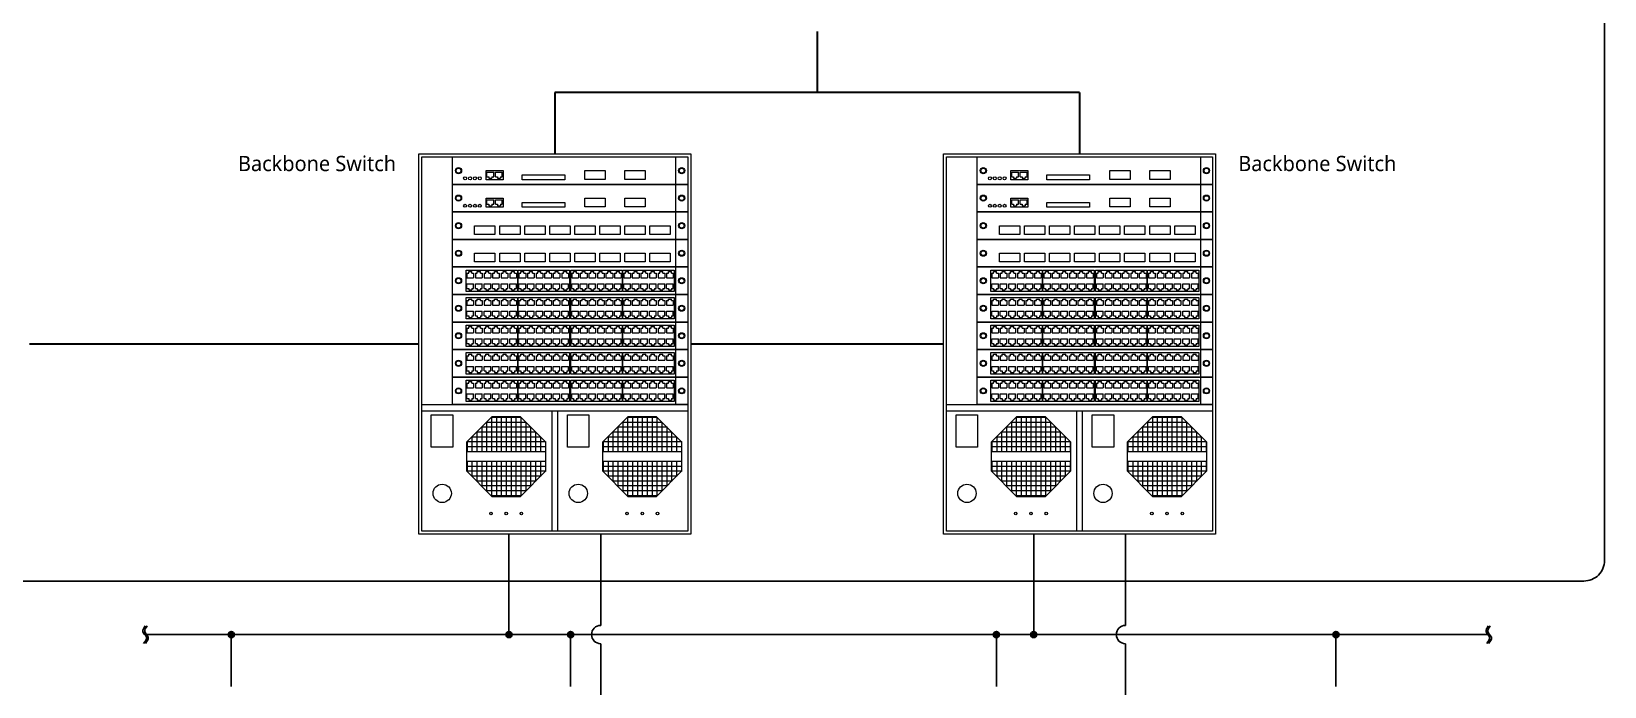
# Model space of a CAD drawing. Header units: millimetres. Extents: x 210250 to 420500, y 0 to 148500.
# Drawn here: x 273667 to 350049, y 63566 to 95361 of the extents above; entities that cross this region are included whole.
import ezdxf
from ezdxf.enums import TextEntityAlignment as Align

# ---------------------------------------------------------------- set-up
doc = ezdxf.new("R2010")
doc.units = ezdxf.units.MM
doc.header["$LTSCALE"] = 250
doc.header["$MEASUREMENT"] = 0
doc.layers.get('0').update_dxf_attribs({"lineweight": 25})
doc.layers.add('N-Equipment', color=7, linetype='Continuous')
doc.layers.add('OpticFiberCable', color=10, linetype='Continuous')
doc.styles.add('sukwoo', font='malgun.ttf')

# ---------------------------------------------------------------- blocks, each defined once
blk = doc.blocks.new('ws-x6748-ge-tx')
at = {"lineweight": 9}
for p, q in [((365, 0), (365, -45)), ((22.25, -5), (106.25, -5)), ((23.75, -10), (23.75, -17.5)), ((23.75, -10), (26.75, -10)), ((23.75, -17.5), (34.75, -17.5)), ((23.75, -17.5), (34.75, -17.5)), ((26.75, -7.5), (31.75, -7.5)), ((26.75, -10), (26.75, -7.5)), ((31.75, -10), (31.75, -7.5)), ((31.75, -10), (34.75, -10)), ((34.75, -10), (34.75, -17.5)), ((37.75, -10), (37.75, -17.5)), ((37.75, -10), (40.75, -10)), ((37.75, -17.5), (48.75, -17.5)), ((37.75, -17.5), (48.75, -17.5)), ((40.75, -7.5), (45.75, -7.5)), ((40.75, -10), (40.75, -7.5)), ((45.75, -10), (45.75, -7.5)), ((45.75, -10), (48.75, -10)), ((48.75, -10), (48.75, -17.5)), ((51.75, -10), (51.75, -17.5)), ((51.75, -10), (54.75, -10)), ((51.75, -17.5), (62.75, -17.5)), ((51.75, -17.5), (62.75, -17.5)), ((54.75, -7.5), (59.75, -7.5)), ((54.75, -10), (54.75, -7.5)), ((59.75, -10), (59.75, -7.5)), ((59.75, -10), (62.75, -10)), ((62.75, -10), (62.75, -17.5)), ((65.75, -10), (65.75, -17.5)), ((65.75, -10), (68.75, -10)), ((65.75, -17.5), (76.75, -17.5)), ((65.75, -17.5), (76.75, -17.5)), ((68.75, -7.5), (73.75, -7.5)), ((68.75, -10), (68.75, -7.5)), ((73.75, -10), (73.75, -7.5)), ((73.75, -10), (76.75, -10)), ((76.75, -10), (76.75, -17.5)), ((79.75, -10), (79.75, -17.5)), ((79.75, -10), (82.75, -10)), ((79.75, -17.5), (90.75, -17.5)), ((79.75, -17.5), (90.75, -17.5)), ((82.75, -7.5), (87.75, -7.5)), ((82.75, -10), (82.75, -7.5)), ((87.75, -10), (87.75, -7.5)), ((87.75, -10), (90.75, -10)), ((90.75, -10), (90.75, -17.5)), ((93.75, -10), (93.75, -17.5)), ((93.75, -10), (96.75, -10)), ((93.75, -17.5), (104.75, -17.5)), ((93.75, -17.5), (104.75, -17.5)), ((96.75, -7.5), (101.75, -7.5)), ((96.75, -10), (96.75, -7.5)), ((101.75, -10), (101.75, -7.5)), ((101.75, -10), (104.75, -10)), ((104.75, -10), (104.75, -17.5)), ((107.375, -5), (191.375, -5)), ((108.875, -10), (108.875, -17.5)), ((108.875, -10), (111.875, -10)), ((108.875, -17.5), (119.875, -17.5)), ((108.875, -17.5), (119.875, -17.5)), ((111.875, -7.5), (116.875, -7.5)), ((111.875, -10), (111.875, -7.5)), ((116.875, -10), (116.875, -7.5)), ((116.875, -10), (119.875, -10)), ((119.875, -10), (119.875, -17.5)), ((122.875, -10), (122.875, -17.5)), ((122.875, -10), (125.875, -10)), ((122.875, -17.5), (133.875, -17.5)), ((122.875, -17.5), (133.875, -17.5)), ((125.875, -7.5), (130.875, -7.5)), ((125.875, -10), (125.875, -7.5)), ((130.875, -10), (130.875, -7.5)), ((130.875, -10), (133.875, -10)), ((133.875, -10), (133.875, -17.5)), ((136.875, -10), (136.875, -17.5)), ((136.875, -10), (139.875, -10)), ((136.875, -17.5), (147.875, -17.5)), ((136.875, -17.5), (147.875, -17.5)), ((139.875, -7.5), (144.875, -7.5)), ((139.875, -10), (139.875, -7.5)), ((144.875, -10), (144.875, -7.5)), ((144.875, -10), (147.875, -10)), ((147.875, -10), (147.875, -17.5)), ((150.875, -10), (150.875, -17.5)), ((150.875, -10), (153.875, -10)), ((150.875, -17.5), (161.875, -17.5)), ((150.875, -17.5), (161.875, -17.5)), ((153.875, -7.5), (158.875, -7.5)), ((153.875, -10), (153.875, -7.5)), ((158.875, -10), (158.875, -7.5)), ((158.875, -10), (161.875, -10)), ((161.875, -10), (161.875, -17.5)), ((164.875, -10), (164.875, -17.5)), ((164.875, -10), (167.875, -10)), ((164.875, -17.5), (175.875, -17.5)), ((164.875, -17.5), (175.875, -17.5)), ((167.875, -7.5), (172.875, -7.5)), ((167.875, -10), (167.875, -7.5)), ((172.875, -10), (172.875, -7.5)), ((172.875, -10), (175.875, -10)), ((175.875, -10), (175.875, -17.5)), ((178.875, -10), (178.875, -17.5)), ((178.875, -10), (181.875, -10)), ((178.875, -17.5), (189.875, -17.5)), ((178.875, -17.5), (189.875, -17.5)), ((181.875, -7.5), (186.875, -7.5)), ((181.875, -10), (181.875, -7.5)), ((186.875, -10), (186.875, -7.5)), ((186.875, -10), (189.875, -10)), ((189.875, -10), (189.875, -17.5)), ((193.625, -5), (277.625, -5)), ((195.125, -10), (195.125, -17.5)), ((195.125, -10), (198.125, -10)), ((195.125, -17.5), (206.125, -17.5)), ((195.125, -17.5), (206.125, -17.5)), ((198.125, -7.5), (203.125, -7.5)), ((198.125, -10), (198.125, -7.5)), ((203.125, -10), (203.125, -7.5)), ((203.125, -10), (206.125, -10)), ((206.125, -10), (206.125, -17.5)), ((209.125, -10), (209.125, -17.5)), ((209.125, -10), (212.125, -10)), ((209.125, -17.5), (220.125, -17.5)), ((209.125, -17.5), (220.125, -17.5)), ((212.125, -7.5), (217.125, -7.5)), ((212.125, -10), (212.125, -7.5)), ((217.125, -10), (217.125, -7.5)), ((217.125, -10), (220.125, -10)), ((220.125, -10), (220.125, -17.5)), ((223.125, -10), (223.125, -17.5)), ((223.125, -10), (226.125, -10)), ((223.125, -17.5), (234.125, -17.5)), ((223.125, -17.5), (234.125, -17.5)), ((226.125, -7.5), (231.125, -7.5)), ((226.125, -10), (226.125, -7.5)), ((231.125, -10), (231.125, -7.5)), ((231.125, -10), (234.125, -10)), ((234.125, -10), (234.125, -17.5)), ((237.125, -10), (237.125, -17.5)), ((237.125, -10), (240.125, -10)), ((237.125, -17.5), (248.125, -17.5)), ((237.125, -17.5), (248.125, -17.5)), ((240.125, -7.5), (245.125, -7.5)), ((240.125, -10), (240.125, -7.5)), ((245.125, -10), (245.125, -7.5)), ((245.125, -10), (248.125, -10)), ((248.125, -10), (248.125, -17.5)), ((251.125, -10), (251.125, -17.5)), ((251.125, -10), (254.125, -10)), ((251.125, -17.5), (262.125, -17.5)), ((251.125, -17.5), (262.125, -17.5)), ((254.125, -7.5), (259.125, -7.5)), ((254.125, -10), (254.125, -7.5)), ((259.125, -10), (259.125, -7.5)), ((259.125, -10), (262.125, -10)), ((262.125, -10), (262.125, -17.5)), ((265.125, -10), (265.125, -17.5)), ((265.125, -10), (268.125, -10)), ((265.125, -17.5), (276.125, -17.5)), ((265.125, -17.5), (276.125, -17.5)), ((268.125, -7.5), (273.125, -7.5)), ((268.125, -10), (268.125, -7.5)), ((273.125, -10), (273.125, -7.5)), ((273.125, -10), (276.125, -10)), ((276.125, -10), (276.125, -17.5)), ((278.75, -5), (362.75, -5)), ((280.25, -10), (280.25, -17.5)), ((280.25, -10), (283.25, -10)), ((280.25, -17.5), (291.25, -17.5)), ((280.25, -17.5), (291.25, -17.5)), ((283.25, -7.5), (288.25, -7.5)), ((283.25, -10), (283.25, -7.5)), ((288.25, -10), (288.25, -7.5)), ((288.25, -10), (291.25, -10)), ((291.25, -10), (291.25, -17.5)), ((294.25, -10), (294.25, -17.5)), ((294.25, -10), (297.25, -10)), ((294.25, -17.5), (305.25, -17.5)), ((294.25, -17.5), (305.25, -17.5)), ((297.25, -7.5), (302.25, -7.5)), ((297.25, -10), (297.25, -7.5)), ((302.25, -10), (302.25, -7.5)), ((302.25, -10), (305.25, -10)), ((305.25, -10), (305.25, -17.5)), ((308.25, -10), (308.25, -17.5)), ((308.25, -10), (311.25, -10)), ((308.25, -17.5), (319.25, -17.5)), ((308.25, -17.5), (319.25, -17.5)), ((311.25, -7.5), (316.25, -7.5)), ((311.25, -10), (311.25, -7.5)), ((316.25, -10), (316.25, -7.5)), ((316.25, -10), (319.25, -10)), ((319.25, -10), (319.25, -17.5)), ((322.25, -10), (322.25, -17.5)), ((322.25, -10), (325.25, -10)), ((322.25, -17.5), (333.25, -17.5)), ((322.25, -17.5), (333.25, -17.5)), ((325.25, -7.5), (330.25, -7.5)), ((325.25, -10), (325.25, -7.5)), ((330.25, -10), (330.25, -7.5)), ((330.25, -10), (333.25, -10)), ((333.25, -10), (333.25, -17.5)), ((336.25, -10), (336.25, -17.5)), ((336.25, -10), (339.25, -10)), ((336.25, -17.5), (347.25, -17.5)), ((336.25, -17.5), (347.25, -17.5)), ((339.25, -7.5), (344.25, -7.5)), ((339.25, -10), (339.25, -7.5)), ((344.25, -10), (344.25, -7.5)), ((344.25, -10), (347.25, -10)), ((347.25, -10), (347.25, -17.5)), ((350.25, -10), (350.25, -17.5)), ((350.25, -10), (353.25, -10)), ((350.25, -17.5), (361.25, -17.5)), ((350.25, -17.5), (361.25, -17.5)), ((353.25, -7.5), (358.25, -7.5)), ((353.25, -10), (353.25, -7.5)), ((358.25, -10), (358.25, -7.5)), ((358.25, -10), (361.25, -10)), ((361.25, -10), (361.25, -17.5)), ((23.75, -27.5), (34.75, -27.5)), ((23.75, -35), (23.75, -27.5)), ((23.75, -27.5), (34.75, -27.5)), ((23.75, -35), (26.75, -35)), ((26.75, -35), (26.75, -37.5)), ((26.75, -37.5), (31.75, -37.5)), ((31.75, -35), (34.75, -35)), ((31.75, -35), (31.75, -37.5)), ((34.75, -35), (34.75, -27.5)), ((37.75, -27.5), (48.75, -27.5)), ((37.75, -35), (37.75, -27.5)), ((37.75, -27.5), (48.75, -27.5)), ((37.75, -35), (40.75, -35)), ((40.75, -35), (40.75, -37.5)), ((40.75, -37.5), (45.75, -37.5)), ((45.75, -35), (48.75, -35)), ((45.75, -35), (45.75, -37.5)), ((48.75, -35), (48.75, -27.5)), ((51.75, -27.5), (62.75, -27.5)), ((51.75, -35), (51.75, -27.5)), ((51.75, -27.5), (62.75, -27.5)), ((51.75, -35), (54.75, -35)), ((54.75, -35), (54.75, -37.5)), ((54.75, -37.5), (59.75, -37.5)), ((59.75, -35), (62.75, -35)), ((59.75, -35), (59.75, -37.5)), ((62.75, -35), (62.75, -27.5)), ((65.75, -27.5), (76.75, -27.5)), ((65.75, -35), (65.75, -27.5)), ((65.75, -27.5), (76.75, -27.5)), ((65.75, -35), (68.75, -35)), ((68.75, -35), (68.75, -37.5)), ((68.75, -37.5), (73.75, -37.5)), ((73.75, -35), (76.75, -35)), ((73.75, -35), (73.75, -37.5)), ((76.75, -35), (76.75, -27.5)), ((79.75, -27.5), (90.75, -27.5)), ((79.75, -35), (79.75, -27.5)), ((79.75, -27.5), (90.75, -27.5)), ((79.75, -35), (82.75, -35)), ((82.75, -35), (82.75, -37.5)), ((82.75, -37.5), (87.75, -37.5)), ((87.75, -35), (90.75, -35)), ((87.75, -35), (87.75, -37.5)), ((90.75, -35), (90.75, -27.5)), ((93.75, -27.5), (104.75, -27.5)), ((93.75, -35), (93.75, -27.5)), ((93.75, -27.5), (104.75, -27.5)), ((93.75, -35), (96.75, -35)), ((96.75, -35), (96.75, -37.5)), ((96.75, -37.5), (101.75, -37.5)), ((101.75, -35), (104.75, -35)), ((101.75, -35), (101.75, -37.5)), ((104.75, -35), (104.75, -27.5)), ((108.875, -27.5), (119.875, -27.5)), ((108.875, -35), (108.875, -27.5)), ((108.875, -27.5), (119.875, -27.5)), ((108.875, -35), (111.875, -35)), ((111.875, -35), (111.875, -37.5)), ((111.875, -37.5), (116.875, -37.5)), ((116.875, -35), (119.875, -35)), ((116.875, -35), (116.875, -37.5)), ((119.875, -35), (119.875, -27.5)), ((122.875, -27.5), (133.875, -27.5)), ((122.875, -35), (122.875, -27.5)), ((122.875, -27.5), (133.875, -27.5)), ((122.875, -35), (125.875, -35)), ((125.875, -35), (125.875, -37.5)), ((125.875, -37.5), (130.875, -37.5)), ((130.875, -35), (133.875, -35)), ((130.875, -35), (130.875, -37.5)), ((133.875, -35), (133.875, -27.5)), ((136.875, -27.5), (147.875, -27.5)), ((136.875, -35), (136.875, -27.5)), ((136.875, -27.5), (147.875, -27.5)), ((136.875, -35), (139.875, -35)), ((139.875, -35), (139.875, -37.5)), ((139.875, -37.5), (144.875, -37.5)), ((144.875, -35), (147.875, -35)), ((144.875, -35), (144.875, -37.5)), ((147.875, -35), (147.875, -27.5)), ((150.875, -27.5), (161.875, -27.5)), ((150.875, -35), (150.875, -27.5)), ((150.875, -27.5), (161.875, -27.5)), ((150.875, -35), (153.875, -35)), ((153.875, -35), (153.875, -37.5)), ((153.875, -37.5), (158.875, -37.5)), ((158.875, -35), (161.875, -35)), ((158.875, -35), (158.875, -37.5)), ((161.875, -35), (161.875, -27.5)), ((164.875, -27.5), (175.875, -27.5)), ((164.875, -35), (164.875, -27.5)), ((164.875, -27.5), (175.875, -27.5)), ((164.875, -35), (167.875, -35)), ((167.875, -35), (167.875, -37.5)), ((167.875, -37.5), (172.875, -37.5)), ((172.875, -35), (175.875, -35)), ((172.875, -35), (172.875, -37.5)), ((175.875, -35), (175.875, -27.5)), ((178.875, -27.5), (189.875, -27.5)), ((178.875, -35), (178.875, -27.5)), ((178.875, -27.5), (189.875, -27.5)), ((178.875, -35), (181.875, -35)), ((181.875, -35), (181.875, -37.5)), ((181.875, -37.5), (186.875, -37.5)), ((186.875, -35), (189.875, -35)), ((186.875, -35), (186.875, -37.5)), ((189.875, -35), (189.875, -27.5)), ((195.125, -27.5), (206.125, -27.5)), ((195.125, -35), (195.125, -27.5)), ((195.125, -27.5), (206.125, -27.5)), ((195.125, -35), (198.125, -35)), ((198.125, -35), (198.125, -37.5)), ((198.125, -37.5), (203.125, -37.5)), ((203.125, -35), (206.125, -35)), ((203.125, -35), (203.125, -37.5)), ((206.125, -35), (206.125, -27.5)), ((209.125, -27.5), (220.125, -27.5)), ((209.125, -35), (209.125, -27.5)), ((209.125, -27.5), (220.125, -27.5)), ((209.125, -35), (212.125, -35)), ((212.125, -35), (212.125, -37.5)), ((212.125, -37.5), (217.125, -37.5)), ((217.125, -35), (220.125, -35)), ((217.125, -35), (217.125, -37.5)), ((220.125, -35), (220.125, -27.5)), ((223.125, -27.5), (234.125, -27.5)), ((223.125, -35), (223.125, -27.5)), ((223.125, -27.5), (234.125, -27.5)), ((223.125, -35), (226.125, -35)), ((226.125, -35), (226.125, -37.5)), ((226.125, -37.5), (231.125, -37.5)), ((231.125, -35), (234.125, -35)), ((231.125, -35), (231.125, -37.5)), ((234.125, -35), (234.125, -27.5)), ((237.125, -27.5), (248.125, -27.5)), ((237.125, -35), (237.125, -27.5)), ((237.125, -27.5), (248.125, -27.5)), ((237.125, -35), (240.125, -35)), ((240.125, -35), (240.125, -37.5)), ((240.125, -37.5), (245.125, -37.5)), ((245.125, -35), (248.125, -35)), ((245.125, -35), (245.125, -37.5)), ((248.125, -35), (248.125, -27.5)), ((251.125, -27.5), (262.125, -27.5)), ((251.125, -35), (251.125, -27.5)), ((251.125, -27.5), (262.125, -27.5)), ((251.125, -35), (254.125, -35)), ((254.125, -35), (254.125, -37.5)), ((254.125, -37.5), (259.125, -37.5)), ((259.125, -35), (262.125, -35)), ((259.125, -35), (259.125, -37.5)), ((262.125, -35), (262.125, -27.5)), ((265.125, -27.5), (276.125, -27.5)), ((265.125, -35), (265.125, -27.5)), ((265.125, -27.5), (276.125, -27.5)), ((265.125, -35), (268.125, -35)), ((268.125, -35), (268.125, -37.5)), ((268.125, -37.5), (273.125, -37.5)), ((273.125, -35), (276.125, -35)), ((273.125, -35), (273.125, -37.5)), ((276.125, -35), (276.125, -27.5)), ((280.25, -27.5), (291.25, -27.5)), ((280.25, -35), (280.25, -27.5)), ((280.25, -27.5), (291.25, -27.5)), ((280.25, -35), (283.25, -35)), ((283.25, -35), (283.25, -37.5)), ((283.25, -37.5), (288.25, -37.5)), ((288.25, -35), (291.25, -35)), ((288.25, -35), (288.25, -37.5)), ((291.25, -35), (291.25, -27.5)), ((294.25, -27.5), (305.25, -27.5)), ((294.25, -35), (294.25, -27.5)), ((294.25, -27.5), (305.25, -27.5)), ((294.25, -35), (297.25, -35)), ((297.25, -35), (297.25, -37.5)), ((297.25, -37.5), (302.25, -37.5)), ((302.25, -35), (305.25, -35)), ((302.25, -35), (302.25, -37.5)), ((305.25, -35), (305.25, -27.5)), ((308.25, -27.5), (319.25, -27.5)), ((308.25, -35), (308.25, -27.5)), ((308.25, -27.5), (319.25, -27.5)), ((308.25, -35), (311.25, -35)), ((311.25, -35), (311.25, -37.5)), ((311.25, -37.5), (316.25, -37.5)), ((316.25, -35), (319.25, -35)), ((316.25, -35), (316.25, -37.5)), ((319.25, -35), (319.25, -27.5)), ((322.25, -27.5), (333.25, -27.5)), ((322.25, -35), (322.25, -27.5)), ((322.25, -27.5), (333.25, -27.5)), ((322.25, -35), (325.25, -35)), ((325.25, -35), (325.25, -37.5)), ((325.25, -37.5), (330.25, -37.5)), ((330.25, -35), (333.25, -35)), ((330.25, -35), (330.25, -37.5)), ((333.25, -35), (333.25, -27.5)), ((336.25, -27.5), (347.25, -27.5)), ((336.25, -35), (336.25, -27.5)), ((336.25, -27.5), (347.25, -27.5)), ((336.25, -35), (339.25, -35)), ((339.25, -35), (339.25, -37.5)), ((339.25, -37.5), (344.25, -37.5)), ((344.25, -35), (347.25, -35)), ((344.25, -35), (344.25, -37.5)), ((347.25, -35), (347.25, -27.5)), ((350.25, -27.5), (361.25, -27.5)), ((350.25, -35), (350.25, -27.5)), ((350.25, -27.5), (361.25, -27.5)), ((350.25, -35), (353.25, -35)), ((353.25, -35), (353.25, -37.5)), ((353.25, -37.5), (358.25, -37.5)), ((358.25, -35), (361.25, -35)), ((358.25, -35), (358.25, -37.5)), ((361.25, -35), (361.25, -27.5))]:
    blk.add_line(p, q, dxfattribs=at)
for points in [[(0, 0), (385, 0), (385, -45), (0, -45)], [(22.25, -5), (106.25, -5), (106.25, -40), (22.25, -40)], [(107.375, -5), (191.375, -5), (191.375, -40), (107.375, -40)], [(193.625, -5), (277.625, -5), (277.625, -40), (193.625, -40)], [(278.75, -5), (362.75, -5), (362.75, -40), (278.75, -40)]]:
    blk.add_lwpolyline(points, close=True, dxfattribs=at)
for centre, radius in [((10, -22.5), 5), ((10, -22.5), 4), ((375, -22.5), 5), ((375, -22.5), 4)]:
    blk.add_circle(centre, radius, dxfattribs=at)
blk = doc.blocks.new('ws-x6748-sfp')
at = {"lineweight": 9}
blk.add_line((365, 0), (365, -45), dxfattribs=at)
for points in [[(0, 0), (385, 0), (385, -45), (0, -45)], [(36.34375, -22.5), (69.59375, -22.5), (69.59375, -36.75), (36.34375, -36.75)], [(77.3125, -22.5), (110.5625, -22.5), (110.5625, -36.75), (77.3125, -36.75)], [(118.28125, -22.5), (151.53125, -22.5), (151.53125, -36.75), (118.28125, -36.75)], [(159.25, -22.5), (192.5, -22.5), (192.5, -36.75), (159.25, -36.75)], [(200.21875, -22.5), (233.46875, -22.5), (233.46875, -36.75), (200.21875, -36.75)], [(241.1875, -22.5), (274.4375, -22.5), (274.4375, -36.75), (241.1875, -36.75)], [(282.15625, -22.5), (315.40625, -22.5), (315.40625, -36.75), (282.15625, -36.75)], [(323.125, -22.5), (356.375, -22.5), (356.375, -36.75), (323.125, -36.75)]]:
    blk.add_lwpolyline(points, close=True, dxfattribs=at)
for centre, radius in [((10, -22.5), 5), ((10, -22.5), 4), ((375, -22.5), 5), ((375, -22.5), 4)]:
    blk.add_circle(centre, radius, dxfattribs=at)
blk = doc.blocks.new('engine720')
at = {"lineweight": 9}
for p, q in [((365, 0), (365, -45)), ((55, -22.5), (83, -22.5)), ((56.5, -25), (67.5, -25)), ((56.5, -32.5), (56.5, -25)), ((56.5, -25), (67.5, -25)), ((67.5, -32.5), (67.5, -25)), ((70.5, -25), (81.5, -25)), ((70.5, -32.5), (70.5, -25)), ((70.5, -25), (81.5, -25)), ((81.5, -32.5), (81.5, -25)), ((56.5, -32.5), (59.5, -32.5)), ((59.5, -32.5), (59.5, -35)), ((59.5, -35), (64.5, -35)), ((64.5, -32.5), (67.5, -32.5)), ((64.5, -32.5), (64.5, -35)), ((70.5, -32.5), (73.5, -32.5)), ((73.5, -32.5), (73.5, -35)), ((73.5, -35), (78.5, -35)), ((78.5, -32.5), (81.5, -32.5)), ((78.5, -32.5), (78.5, -35))]:
    blk.add_line(p, q, dxfattribs=at)
for points in [[(0, 0), (385, 0), (385, -45), (0, -45)], [(55, -22.5), (83, -22.5), (83, -37.5), (55, -37.5)], [(216.8, -22.5), (250.1, -22.5), (250.1, -36.8), (216.8, -36.8)], [(282.2, -22.5), (315.4, -22.5), (315.4, -36.8), (282.2, -36.8)], [(113.9, -29.5), (183.9, -29.5), (183.9, -37.5), (113.9, -37.5)]]:
    blk.add_lwpolyline(points, close=True, dxfattribs=at)
for centre, radius in [((10, -22.5), 5), ((10, -22.5), 4), ((375, -22.5), 5), ((375, -22.5), 4), ((20.8, -35), 2.5), ((28.8, -35), 2.5), ((36.8, -35), 2.5), ((44.8, -35), 2.5)]:
    blk.add_circle(centre, radius, dxfattribs=at)
blk = doc.blocks.new('6500 power')
at = {"lineweight": 9}
for p, q in [((170.5, -19), (105.5, -19)), ((106, -18.5), (106, -67)), ((162.5, -11), (113.5, -11)), ((114, -10.5), (114, -67)), ((122, -10), (122, -67)), ((130, -10), (130, -67)), ((138, -10), (138, -67)), ((146, -10), (146, -67)), ((154, -10), (154, -67)), ((162, -10.5), (162, -67)), ((170, -18.5), (170, -67)), ((202.5, -51), (73.5, -51)), ((74, -50.5), (74, -67)), ((194.5, -43), (81.5, -43)), ((82, -42.5), (82, -67)), ((186.5, -35), (89.5, -35)), ((90, -34.5), (90, -67)), ((178.5, -27), (97.5, -27)), ((98, -26.5), (98, -67)), ((178, -26.5), (178, -67)), ((186, -34.5), (186, -67)), ((194, -42.5), (194, -67)), ((202, -50.5), (202, -67)), ((203, -59), (73, -59)), ((203, -67), (73, -67)), ((203, -83), (73, -83)), ((203, -91), (73, -91)), ((202.5, -99), (73.5, -99)), ((74, -83), (74, -99.5)), ((82, -83), (82, -107.5)), ((90, -83), (90, -115.5)), ((98, -83), (98, -123.5)), ((106, -83), (106, -131.5)), ((114, -83), (114, -139.5)), ((122, -83), (122, -140)), ((130, -83), (130, -140)), ((138, -83), (138, -140)), ((146, -83), (146, -140)), ((154, -83), (154, -140)), ((162, -83), (162, -139.5)), ((170, -83), (170, -131.5)), ((178, -83), (178, -123.5)), ((186, -83), (186, -115.5)), ((194, -83), (194, -107.5)), ((202, -83), (202, -99.5)), ((194.5, -107), (81.5, -107)), ((186.5, -115), (89.5, -115)), ((178.5, -123), (97.5, -123)), ((170.5, -131), (105.5, -131)), ((162.5, -139), (113.5, -139))]:
    blk.add_line(p, q, dxfattribs=at)
for points in [[(0, 0), (212.5, 0), (212.5, -197), (0, -197)], [(15.5, -6.8), (50.8, -6.8), (50.8, -59.5), (15.5, -59.5)], [(114.5, -10), (73, -51.5), (73, -98.5), (114.5, -140), (161.5, -140), (203, -98.5), (203, -51.5), (161.5, -10), (114.5, -10)]]:
    blk.add_lwpolyline(points, close=True, dxfattribs=at)
for centre, radius in [((33.3, -135.1), 15), ((113.1, -168), 2), ((138, -168), 2), ((162.9, -168), 2)]:
    blk.add_circle(centre, radius, dxfattribs=at)

msp = doc.modelspace()

# ---------------------------------------------------------------- hatches: boundary and pattern name
h = msp.add_hatch(color=1)
h.dxf.hatch_style = 1
h.paths.add_polyline_path([(283514, 66090, 1), (283217, 66090, 1)])
h = msp.add_hatch(color=1)
h.dxf.hatch_style = 1
h.paths.add_polyline_path([(297001, 66090, 1), (296704, 66090, 1)])
h = msp.add_hatch(color=1)
h.dxf.hatch_style = 1
h.paths.add_polyline_path([(299996, 66090, 1), (299699, 66090, 1)])
h = msp.add_hatch(color=1)
h.dxf.hatch_style = 1
h.paths.add_polyline_path([(320669, 66090, 1), (320372, 66090, 1)])
h = msp.add_hatch(color=1)
h.dxf.hatch_style = 1
h.paths.add_polyline_path([(322482, 66090, 1), (322185, 66090, 1)])
h = msp.add_hatch(color=1)
h.dxf.hatch_style = 1
h.paths.add_polyline_path([(337151, 66090, 1), (336854, 66090, 1)])

# ---------------------------------------------------------------- linework, layer by layer
at = {"color": 1}
for p, q in [((296852, 70956), (296852, 66090)), ((301306, 70956), (301306, 66535)), ((322333, 70956), (322333, 66090)), ((326787, 70956), (326787, 66535)), ((279257, 66090), (344382, 66090)), ((283365, 63566), (283365, 66090)), ((299847, 63566), (299847, 66090)), ((320520, 63566), (320520, 66090)), ((337003, 63566), (337003, 66090)), ((301306, 65644), (301306, 63121)), ((326787, 65644), (326787, 63121))]:
    msp.add_line(p, q, dxfattribs=at)
at = {"color": 4}
msp.add_lwpolyline([(252757, 68685), (349049, 68685, 0.414214), (350049, 69685), (350049, 107792, 0.414214), (349049, 108792), (252757, 108792, 0.414214), (251757, 107792), (251757, 69685, 0.414214)], format="xyb", close=True, dxfattribs=at)
at = {"color": 1}
for centre in [(283365, 66090), (296852, 66090), (299847, 66090), (320520, 66090), (322333, 66090), (337003, 66090)]:
    msp.add_circle(centre, 148, dxfattribs=at)
for centre in [(301306, 66090), (326787, 66090)]:
    msp.add_arc(centre, 445, 90, 270, dxfattribs=at)
for points in [[(279188, 66505), (279080, 66231), (279246, 65956), (279111, 65650)], [(279278, 66505), (279169, 66231), (279335, 65956), (279201, 65650)], [(344405, 66505), (344296, 66231), (344462, 65956), (344328, 65650)], [(344494, 66505), (344386, 66231), (344552, 65956), (344417, 65650)]]:
    msp.add_spline(points, degree=3)
at = {"layer": 'N-Equipment', "lineweight": 9}
for p, q in [((292621, 77250), (305536, 77250)), ((318102, 77250), (331017, 77250)), ((292621, 76953), (305536, 76953)), ((318102, 76953), (331017, 76953))]:
    msp.add_line(p, q, dxfattribs=at)
for points in [[(305685, 89423), (305685, 70956), (292473, 70956), (292473, 89423)], [(331166, 89423), (331166, 70956), (317954, 70956), (317954, 89423)], [(305536, 89275), (305536, 71105), (292621, 71105), (292621, 89275)], [(331017, 89275), (331017, 71105), (318102, 71105), (318102, 89275)]]:
    msp.add_lwpolyline(points, close=True, dxfattribs=at)
at = {"layer": 'OpticFiberCable', "lineweight": 30}
for p, q in [((324560, 92392), (299079, 92392)), ((292473, 80190), (273575, 80190)), ((317954, 80190), (305685, 80190))]:
    msp.add_line(p, q, dxfattribs=at)
for points in [[(311819, 95361), (311819, 92392)], [(299079, 92392), (299079, 89423)], [(324560, 92392), (324560, 89423)]]:
    msp.add_lwpolyline(points, dxfattribs=at)

# ---------------------------------------------------------------- block references
at = {"layer": 'N-Equipment', "lineweight": 9, "xscale": 29.68965516635217, "yscale": 29.68965516635217, "zscale": 29.68965516635217}
for name, p in [('engine720', (294106, 89275)), ('engine720', (294106, 87939)), ('ws-x6748-sfp', (294106, 86603)), ('ws-x6748-sfp', (294106, 85267)), ('ws-x6748-ge-tx', (294106, 78586)), ('ws-x6748-ge-tx', (319587, 78586)), ('6500 power', (292621, 76953)), ('6500 power', (299227, 76953)), ('6500 power', (318102, 76953)), ('6500 power', (324708, 76953))]:
    msp.add_blockref(name, p, dxfattribs=at)
at = {"layer": 'N-Equipment', "xscale": 29.68965516635217, "yscale": 29.68965516635217, "zscale": 29.68965516635217}
for name, p in [('engine720', (319587, 89275)), ('engine720', (319587, 87939)), ('ws-x6748-sfp', (319587, 86603)), ('ws-x6748-sfp', (319587, 85267)), ('ws-x6748-ge-tx', (294106, 83930)), ('ws-x6748-ge-tx', (319587, 83930)), ('ws-x6748-ge-tx', (294106, 82594)), ('ws-x6748-ge-tx', (319587, 82594)), ('ws-x6748-ge-tx', (294106, 81258)), ('ws-x6748-ge-tx', (319587, 81258)), ('ws-x6748-ge-tx', (294106, 79922)), ('ws-x6748-ge-tx', (319587, 79922))]:
    msp.add_blockref(name, p, dxfattribs=at)

# ---------------------------------------------------------------- texts
at = {"layer": 'N-Equipment', "style": 'sukwoo'}
msp.add_text('Backbone Switch', height=742.24, dxfattribs=at).set_placement((291372, 88953), align=Align.MIDDLE_RIGHT)
msp.add_text('Backbone Switch', height=742.24, dxfattribs=at).set_placement((332267, 88953), align=Align.MIDDLE_LEFT)

doc.saveas('drawing.dxf')
